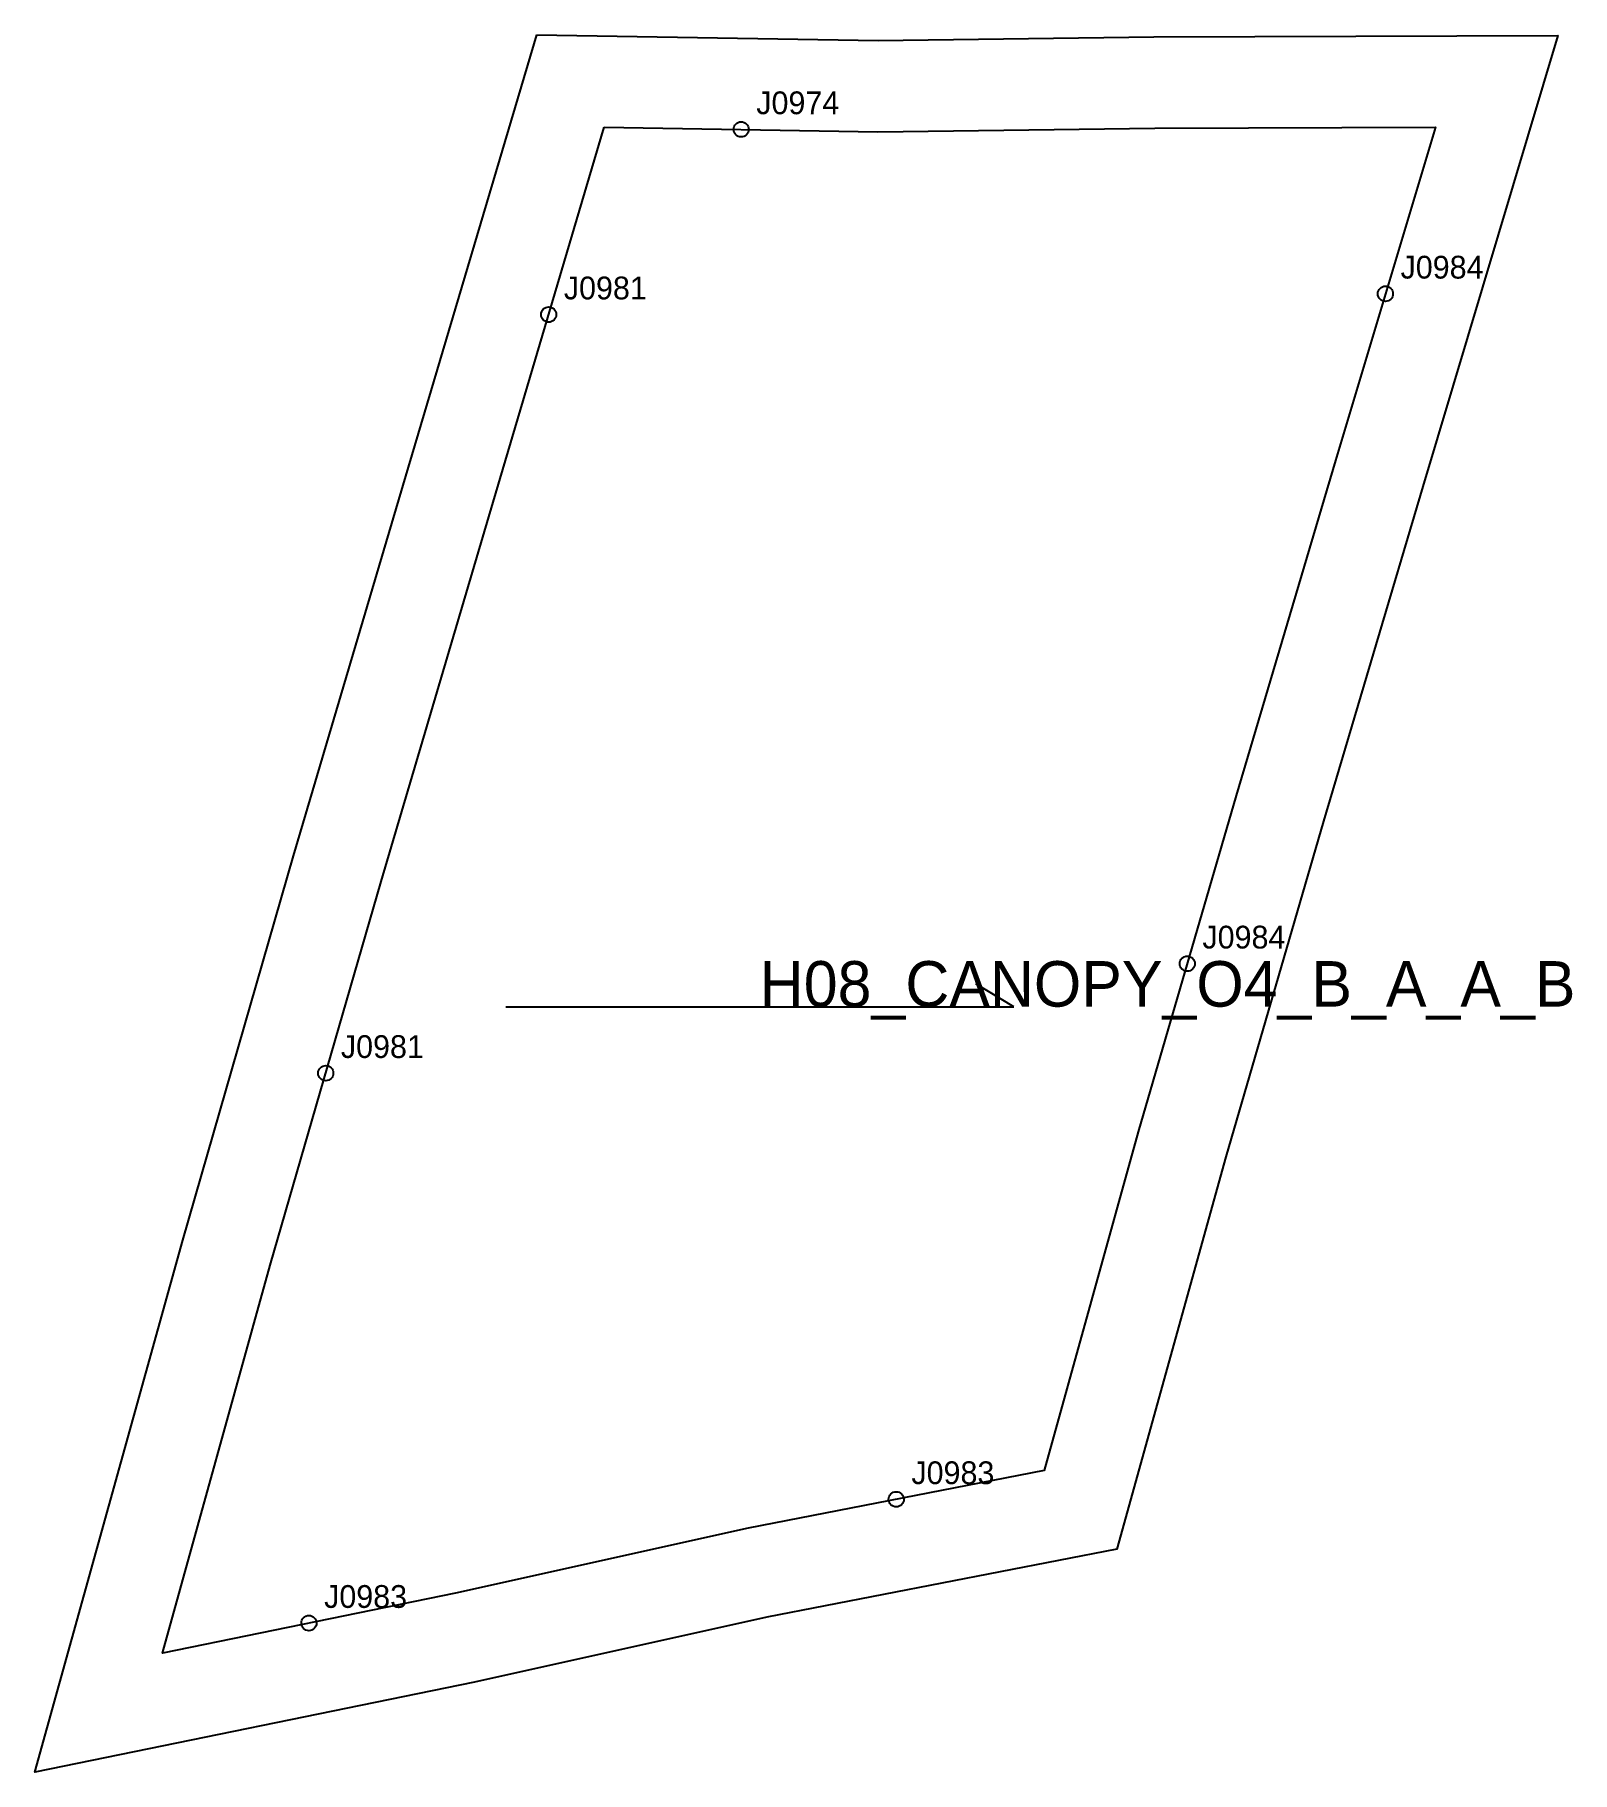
# Model space of a CAD drawing. Header units: millimetres. Extents: x -75 to 128, y -217 to 12.
import ezdxf

# ---------------------------------------------------------------- set-up
doc = ezdxf.new("R2010")
doc.units = ezdxf.units.MM
for name, color, linetype in [('CUT', 1, 'Continuous'), ('GRAIN', 3, 'Continuous'), ('LABEL', 7, 'Continuous'), ('NOTCH', 2, 'Continuous'), ('SEW', 5, 'Continuous')]:
    doc.layers.add(name, color=color, linetype=linetype)

msp = doc.modelspace()

# ---------------------------------------------------------------- linework, layer by layer
at = {"layer": 'CUT'}
msp.add_lwpolyline([(-8.91, 12.16), (36.08, 11.38), (72.43, 11.87), (125.66, 12.06), (107.85, -47.36), (94.77, -91.42), (81.92, -135.64), (67.55, -187.32), (21.42, -196.29), (-17.11, -204.84), (-75.06, -216.7), (-55.55, -146.61), (-40.94, -95.99), (-26.17, -46), (-8.91, 12.16)], close=True, dxfattribs=at)
at = {"layer": 'GRAIN'}
for p, q in [((53.95, -115.86), (48.95, -112.86)), ((-12.96, -115.86), (53.95, -115.86))]:
    msp.add_line(p, q, dxfattribs=at)
at = {"layer": 'NOTCH'}
for centre in [(18.03, -0.31), (102.93, -21.96), (-7.33, -24.7), (76.82, -110.2), (-36.71, -124.62), (38.47, -180.75), (-38.92, -197.05)]:
    msp.add_circle(centre, 1, dxfattribs=at)
at = {"layer": 'SEW'}
msp.add_lwpolyline([(0, 0), (36.05, -0.62), (72.53, -0.13), (109.52, 0), (96.35, -43.93), (83.26, -88.04), (70.37, -132.36), (57.97, -176.96), (18.97, -184.54), (-19.61, -193.1), (-58.23, -201.01), (-44.01, -149.89), (-29.42, -99.36), (-14.66, -49.41)], close=True, dxfattribs=at)

# ---------------------------------------------------------------- texts
at = {"layer": 'LABEL'}
for s, height, p in [('J0974', 3, (20.03, 1.69)), ('J0984', 3, (104.93, -19.96)), ('J0981', 3, (-5.33, -22.7)), ('J0984', 3, (78.82, -108.2)), ('H08_CANOPY_O4_B_A_A_B', 6, (20.49, -115.86)), ('J0981', 3, (-34.71, -122.62)), ('J0983', 3, (40.47, -178.75)), ('J0983', 3, (-36.92, -195.05))]:
    msp.add_text(s, height=height, dxfattribs=at).set_placement(p)

doc.saveas('drawing.dxf')
